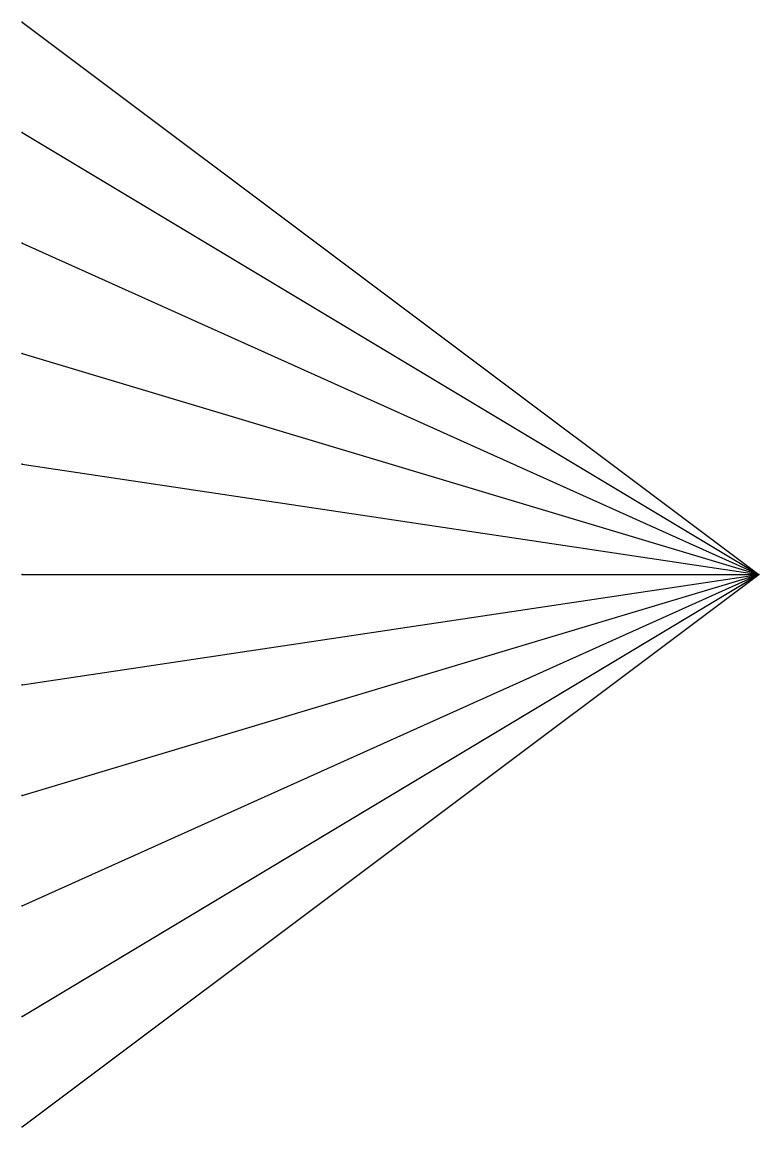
# Model space of a CAD drawing. Header units: metres. Extents: x 0 to 20, y -16 to 14.
import ezdxf

# ---------------------------------------------------------------- set-up
doc = ezdxf.new("R2010")
doc.units = ezdxf.units.M
doc.layers.add('elements_default', color=7, linetype='Continuous', true_color=0x000000)
doc.layers.add('nodes_0.0_0.0_True_True', color=1, linetype='Continuous', lineweight=25, true_color=0xff0000)
doc.layers.add('nodes_1.0_1.0_False_False', color=4, linetype='Continuous', lineweight=25, true_color=0x00ffff)

msp = doc.modelspace()

# ---------------------------------------------------------------- linework, layer by layer
at = {"layer": 'elements_default'}
for p in [(0, 14), (0, 11), (0, 8), (0, 5), (0, 2), (0, -16), (0, -13), (0, -10), (0, -7), (0, -4), (0, -1)]:
    msp.add_line(p, (20, -1), dxfattribs=at)
at = {"layer": 'nodes_0.0_0.0_True_True'}
for p in [(0, 14), (0, 11), (0, 8), (0, 5), (0, 2), (0, -1), (0, -4), (0, -7), (0, -10), (0, -13), (0, -16)]:
    msp.add_point(p, dxfattribs=at)
at = {"layer": 'nodes_1.0_1.0_False_False'}
msp.add_point((20, -1), dxfattribs=at)

doc.saveas('drawing.dxf')
